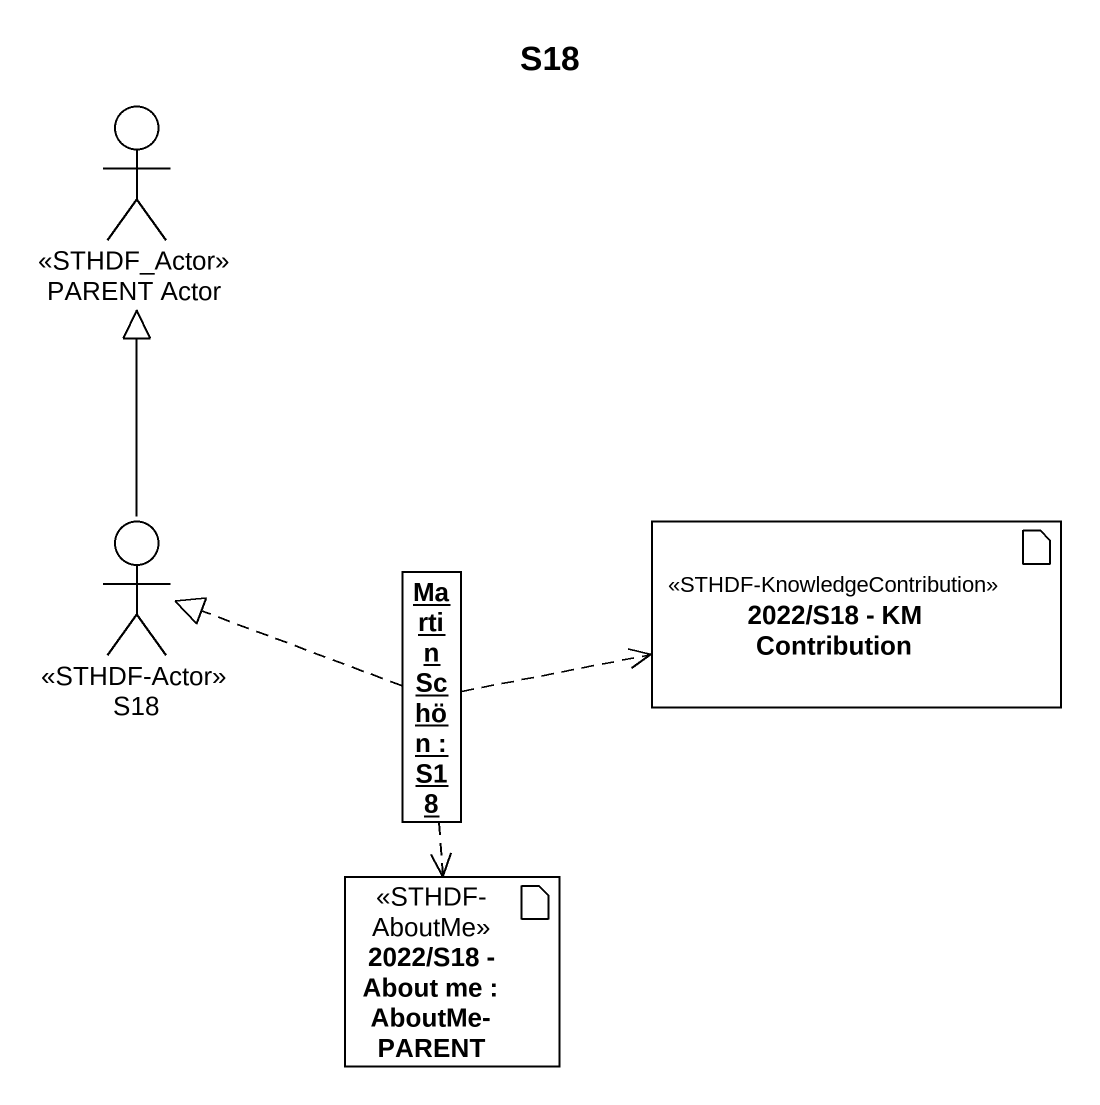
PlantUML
@startuml
title S18
allowmixing
hide circle
hide empty members
actor "PARENT Actor" as PARENT_Actor <<STHDF_Actor>>
actor S18 <<STHDF-Actor>>
artifact "2022/S18 - KM Contribution" as a2022_S18_KM_Contribution <<STHDF-KnowledgeContribution>>
object "Martin Schön : S18" as Martin_Schön
artifact "2022/S18 - About me : AboutMe-PARENT" as a2022_S18_About_me <<STHDF-AboutMe>>
S18 -up-|> PARENT_Actor
Martin_Schön .left.|> S18
Martin_Schön .right.> a2022_S18_KM_Contribution
Martin_Schön ..> a2022_S18_About_me
@enduml
